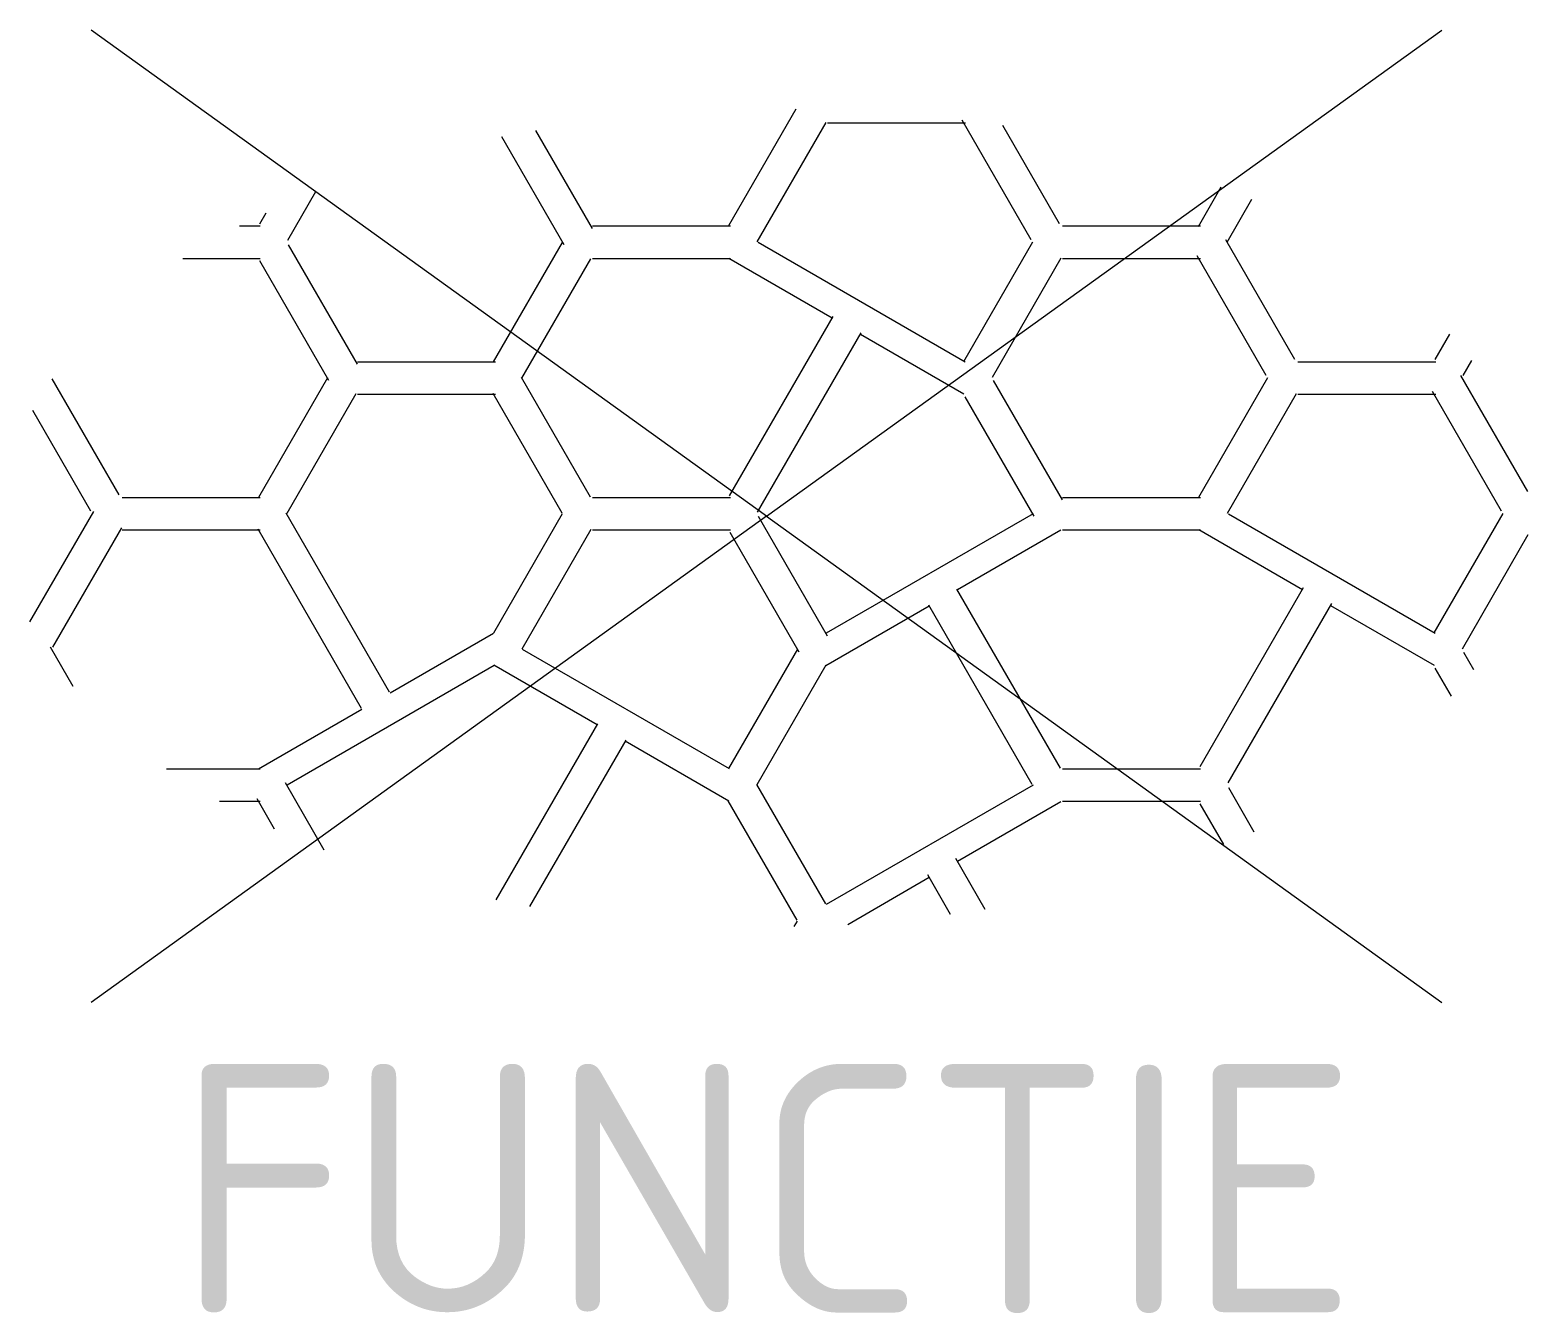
# Model space of a CAD drawing. Header units: metres. Extents: x -5.3 to 5.5, y -5.8 to 3.5.
import ezdxf
from ezdxf.enums import TextEntityAlignment as Align

# ---------------------------------------------------------------- set-up
doc = ezdxf.new("R2010")
doc.units = ezdxf.units.M
doc.styles.add('NLCS-ISO', font='NLCS-ISO.ttf')

msp = doc.modelspace()

# ---------------------------------------------------------------- linework, layer by layer
for p, q in [((0, 0), (-4.895, 3.524)), ((0, 0), (4.895, 3.524)), ((-0.274, 2.106), (0.215, 2.952)), ((0.43, 2.854), (-0.07, 1.988)), ((0.442, 2.852), (1.442, 2.852)), ((1.918, 2.004), (1.418, 2.871)), ((1.71, 2.835), (2.122, 2.122)), ((-1.468, 1.967), (-1.919, 2.749)), ((-1.675, 2.796), (-1.264, 2.085)), ((-3.47, 2.002), (-3.267, 2.354)), ((3.131, 2.101), (3.296, 2.388)), ((3.515, 2.295), (3.335, 1.984)), ((-3.673, 2.12), (-3.628, 2.198)), ((-3.82, 2.104), (-3.67, 2.104)), ((-1.262, 2.104), (-0.262, 2.104)), ((2.146, 2.104), (3.146, 2.104)), ((-3.468, 1.967), (-2.968, 1.101)), ((-1.98, 1.118), (-1.48, 1.984)), ((1.44, 1.117), (-0.061, 1.983)), ((1.43, 1.122), (1.93, 1.988)), ((3.326, 2.005), (3.826, 1.138)), ((-4.231, 1.868), (-3.67, 1.868)), ((-3.172, 0.984), (-3.672, 1.85)), ((-1.276, 1.866), (-1.776, 1)), ((-1.262, 1.868), (-0.262, 1.868)), ((-0.274, 1.871), (0.476, 1.438)), ((2.134, 1.871), (1.634, 1.005)), ((2.146, 1.868), (3.146, 1.868)), ((3.622, 1.021), (3.122, 1.887)), ((-0.268, 0.148), (0.482, 1.447)), ((-0.065, 0.03), (0.685, 1.329)), ((0.68, 1.32), (1.43, 0.887)), ((4.846, 1.137), (4.952, 1.32)), ((-2.966, 1.12), (-1.966, 1.12)), ((3.85, 1.12), (4.85, 1.12)), ((5.05, 1.019), (5.113, 1.128)), ((-4.693, 0.155), (-5.179, 0.996)), ((-3.681, 0.139), (-3.181, 1.005)), ((-1.778, 1.007), (-1.278, 0.141)), ((1.643, 0.984), (2.143, 0.118)), ((3.134, 0.139), (3.634, 1.005)), ((5.029, 1.021), (5.515, 0.18)), ((-2.978, 0.887), (-3.478, 0.021)), ((-2.966, 0.885), (-1.966, 0.885)), ((-1.482, 0.023), (-1.982, 0.889)), ((3.838, 0.887), (3.338, 0.021)), ((3.85, 0.885), (4.85, 0.885)), ((5.326, 0.037), (4.826, 0.903)), ((-4.897, 0.037), (-5.318, 0.766)), ((1.939, 0), (1.439, 0.866)), ((-4.67, 0.136), (-3.67, 0.136)), ((-1.262, 0.136), (-0.262, 0.136)), ((2.146, 0.136), (3.146, 0.136)), ((-5.339, -0.765), (-4.877, 0.035)), ((-2.732, -1.276), (-3.482, 0.023)), ((-1.978, -0.845), (-1.478, 0.021)), ((-0.061, 0), (0.439, -0.866)), ((0.434, -0.845), (1.934, 0.021)), ((4.847, -0.851), (3.347, 0.016)), ((4.838, -0.845), (5.338, 0.021)), ((-5.173, -0.949), (-4.673, -0.083)), ((0, 0), (-4.895, -3.524)), ((-4.67, -0.099), (-3.67, -0.099)), ((-2.935, -1.394), (-3.685, -0.094)), ((-1.274, -0.097), (-1.774, -0.963)), ((-1.262, -0.099), (-0.262, -0.099)), ((0, 0), (4.895, -3.524)), ((1.383, -0.532), (2.133, -0.099)), ((2.146, -0.099), (3.146, -0.099)), ((3.134, -0.097), (3.884, -0.53)), ((0.236, -0.984), (-0.264, -0.118)), ((5.519, -0.135), (5.042, -0.963)), ((2.13, -1.827), (1.38, -0.528)), ((3.142, -1.815), (3.892, -0.516)), ((0.429, -1.083), (1.179, -0.65)), ((1.926, -1.944), (1.176, -0.645)), ((3.346, -1.932), (4.096, -0.633)), ((4.088, -0.647), (4.838, -1.08)), ((-2.729, -1.281), (-1.979, -0.848)), ((-5.193, -0.947), (-5.029, -1.231)), ((-0.269, -1.831), (-1.769, -0.965)), ((-0.274, -1.829), (0.226, -0.963)), ((-3.474, -1.946), (-1.974, -1.08)), ((-1.228, -1.513), (-1.978, -1.08)), ((0.43, -1.08), (-0.07, -1.946)), ((5.051, -0.984), (5.125, -1.112)), ((4.965, -1.305), (4.847, -1.101)), ((-3.683, -1.831), (-2.933, -1.398)), ((-1.96, -2.781), (-1.222, -1.504)), ((-1.716, -2.829), (-1.018, -1.622)), ((-0.274, -2.064), (-1.024, -1.631)), ((-4.349, -1.831), (-3.67, -1.831)), ((2.146, -1.831), (3.146, -1.831)), ((-3.49, -1.93), (-3.208, -2.417)), ((-0.074, -1.944), (0.426, -2.81)), ((0.434, -2.812), (1.934, -1.946)), ((-3.567, -2.267), (-3.693, -2.048)), ((0.222, -2.928), (-0.278, -2.062)), ((3.347, -1.967), (3.532, -2.288)), ((-3.966, -2.066), (-3.67, -2.066)), ((1.383, -2.5), (2.133, -2.067)), ((2.146, -2.066), (3.146, -2.066)), ((3.314, -2.38), (3.143, -2.085)), ((1.585, -2.85), (1.372, -2.481)), ((1.334, -2.887), (1.168, -2.599)), ((0.589, -2.958), (1.179, -2.617)), ((0.201, -2.973), (0.223, -2.935))]:
    msp.add_line(p, q)

# ---------------------------------------------------------------- texts
at = {"style": 'NLCS-ISO', "flags": 1}
msp.add_attdef('FUNCTIE', text='', height=1.8, dxfattribs=at).set_placement((0, -3.975), align=Align.TOP_CENTER)

doc.saveas('drawing.dxf')
